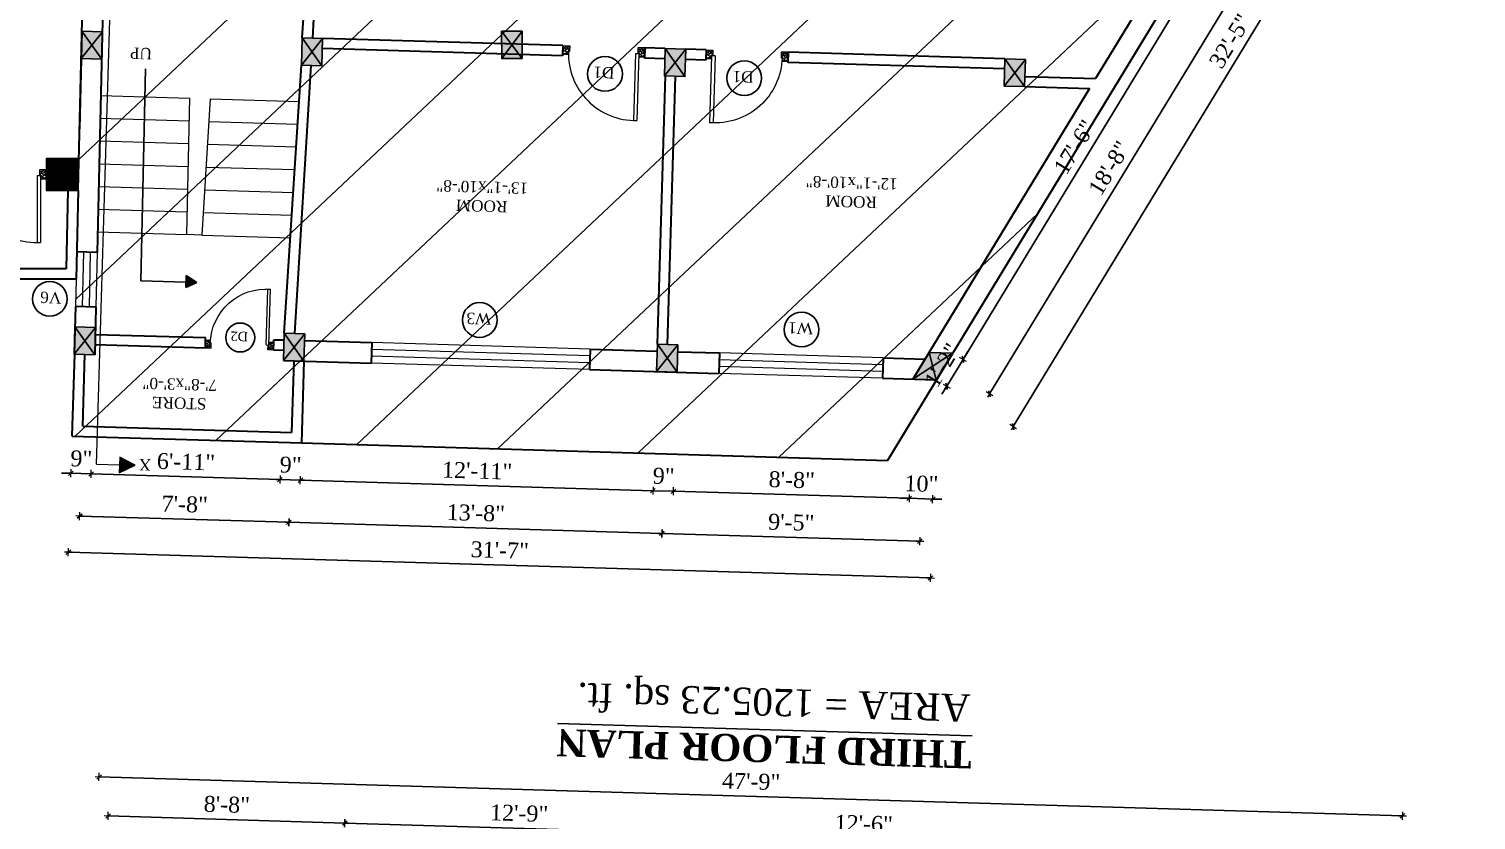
# Model space of a CAD drawing. Header units: inches. Extents: x 4069 to 291496, y -47643 to 12535.
# Drawn here: x 134144 to 134780, y -21472 to -21124 of the extents above; entities that cross this region are included whole.
import ezdxf

# ---------------------------------------------------------------- set-up
doc = ezdxf.new("R2010")
doc.units = ezdxf.units.IN
doc.header["$LTSCALE"] = 5
doc.header["$MEASUREMENT"] = 0
for name, color, linetype, lineweight in [('A-WALL', 7, 'Continuous', 9), ('Dimension', 7, 'Continuous', 18), ('DOOR', 62, 'Continuous', 0), ('Dw', 2, 'Continuous', 18), ('tefriş', 30, 'Continuous', 9)]:
    doc.layers.add(name, color=color, linetype=linetype, lineweight=lineweight)
doc.layers.add('dim line', color=7, linetype='Continuous', lineweight=15, true_color=0xfab2b2)
doc.layers.add('TEXT', color=6, linetype='Continuous')
doc.layers.add('WALL', color=7, linetype='Continuous')
doc.styles.add('ordinary', font='times.ttf')
doc.dimstyles.new('Copy of 96', dxfattribs={"dimtxt": 7, "dimasz": 4, "dimexe": 0.5, "dimexo": 0.5, "dimgap": 3, "dimtad": 1, "dimdec": 1, "dimzin": 11, "dimdsep": 46, "dimlunit": 4, "dimtxsty": 'ordinary', "dimblk": 'OBLIQUE', "dimcen": 0.09, "dimse1": 1, "dimse2": 1, "dimclrt": 6, "dimazin": 0, "dimtfac": 1, "dimtdec": 1, "dimtix": 1, "dimtmove": 2, "dimatfit": 3, "dimldrblk": 'leader', "dimfxl": 0.5, "dimfxlon": 1, "dimtolj": 1, "dimtzin": 0, "dimarcsym": 0})

# ---------------------------------------------------------------- blocks, each defined once
blk = doc.blocks.new('C1a')
at = {"color": 1, "ltscale": 5}
for p, q in [((18657.75, 4625.76), (18648.75, 4625.76)), ((18648.75, 4625.76), (18648.82, 4613.76)), ((18657.82, 4613.76), (18657.75, 4625.76)), ((18648.82, 4613.76), (18657.82, 4613.76))]:
    blk.add_line(p, q, dxfattribs=at)
blk = doc.blocks.new('c2a')
at = {"color": 1, "ltscale": 5}
for p, q in [((18091.63, 4625.76), (18084.82, 4613.76)), ((18101.98, 4625.76), (18091.63, 4625.76)), ((18095.17, 4613.76), (18101.98, 4625.76)), ((18084.82, 4613.76), (18095.17, 4613.76))]:
    blk.add_line(p, q, dxfattribs=at)
blk = doc.blocks.new('A$C27B36B59')
at = {"layer": 'DOOR'}
for p, q in [((0, 4), (0, 0)), ((2.5, 4), (0, 4)), ((0, 0), (3, 0)), ((2.5, 2.5), (2.5, 4)), ((3, 2.5), (2.5, 2.5)), ((3, 0), (3, 2.5))]:
    blk.add_line(p, q, dxfattribs=at)
for centre, radius, start, end in [((-1.4, -0.54), 4.75, 22.14107, 72.83803), ((1.34, 2.09), 1.64, 45.13802, 144.89476), ((2.21, 0.3), 2.49, 83.31492, 152.65798), ((0.13, 0.37), 2.05, 349.48753, 93.68048), ((1.96, -0.47), 2.01, 58.74475, 166.49498), ((-0.06, 0.32), 1.13, 343.54197, 86.94698), ((2.08, -0.4), 1.17, 38.28162, 160.15192)]:
    blk.add_arc(centre, radius, start, end, dxfattribs=at)
blk = doc.blocks.new('D2')
at = {"layer": 'DOOR'}
for p, q in [((74473.95, 24047.59), (74473.95, 24018.09)), ((74473.95, 24047.59), (74475.45, 24047.59)), ((74475.45, 24047.59), (74475.45, 24018.13))]:
    blk.add_line(p, q, dxfattribs=at)
blk.add_arc((74473.95, 24047.59), 29.5, 180, 272.9146, dxfattribs=at)
at = {"layer": 'DOOR', "xscale": -1, "rotation": 180}
blk.add_blockref('A$C27B36B59', (74441.95, 24050.09), dxfattribs=at)
at = {"layer": 'DOOR', "rotation": 180}
blk.add_blockref('A$C27B36B59', (74477.95, 24050.09), dxfattribs=at)
blk = doc.blocks.new('x-x')
at = {"ltscale": 5}
for points in [[(11364.03, -701.52), (11364.03, -694.51), (11357.15, -698.09)], [(11364.03, -1135.52), (11364.03, -1128.51), (11357.15, -1132.09)]]:
    blk.add_hatch(color=256, dxfattribs=at).paths.add_polyline_path(points)
for p, q in [((11364.03, -694.51), (11357.15, -698.09)), ((11357.15, -698.09), (11364.03, -701.52)), ((11364.03, -701.52), (11364.03, -694.51)), ((11374.13, -698.09), (11364.03, -698.09)), ((11374.13, -698.09), (11374.13, -1132.09)), ((11364.03, -1128.51), (11357.15, -1132.09)), ((11364.03, -1135.52), (11364.03, -1128.51)), ((11357.15, -1132.09), (11364.03, -1135.52)), ((11374.13, -1132.09), (11364.03, -1132.09))]:
    blk.add_line(p, q, dxfattribs=at)
at = {"layer": 'A-WALL', "color": 1, "ltscale": 5}
blk.add_line((11374.13, -1120.09), (11374.13, -1132.09), dxfattribs=at)
at = {"layer": 'TEXT', "style": 'ordinary'}
for p in [(11350.08, -700.97), (11350.08, -1134.1)]:
    blk.add_text('X', height=5, dxfattribs=at).set_placement(p)
blk = doc.blocks.new('oblique')
at = {"color": 0, "lineweight": -2}
blk.add_line((0.25, 0.25), (-0.25, -0.25), dxfattribs=at)
at = {"layer": 'dim line', "lineweight": 9}
for p, q in [((-0.4375, 0), (0.4375, 0)), ((0, 0.4375), (0, -0.4375))]:
    blk.add_line(p, q, dxfattribs=at)
blk = doc.blocks.new('*D3580')
at = {"layer": 'A-WALL', "color": 0, "lineweight": -2, "ltscale": 50, "transparency": 16777216}
blk.add_line((134664.26, -21089.83), (134554.93, -21269.65), dxfattribs=at)
at = {"layer": 'Defpoints', "color": 0, "ltscale": 50, "transparency": 16777216}
for p in [(134659.69, -21087.05), (134550.37, -21266.87), (134554.93, -21269.65)]:
    blk.add_point(p, dxfattribs=at)
at = {"layer": 'A-WALL', "color": 0, "lineweight": -2, "ltscale": 50, "transparency": 16777216, "xscale": 4, "yscale": 4, "zscale": 4}
for p, rotation in [((134664.26, -21089.83), 58.70147092371825), ((134554.93, -21269.65), 238.7014709237183)]:
    blk.add_blockref('oblique', p, dxfattribs=dict(at, rotation=rotation))
at = {"layer": 'A-WALL', "color": 6, "ltscale": 50, "transparency": 16777216, "insert": (134603.98, -21176.32), "char_height": 7, "attachment_point": 5, "rotation": 58.70147, "style": 'ordinary'}
blk.add_mtext('\\A1;17\'-6"', dxfattribs=at)
blk = doc.blocks.new('_OBLIQUE')
at = {"color": 0, "linetype": 'ByBlock'}
blk.add_line((-0.5, -0.5), (0.5, 0.5), dxfattribs=at)
blk = doc.blocks.new('leader')
at = {"layer": 'Dimension'}
for p, q in [((0, -4.33), (0, 4.33)), ((-4.42, 0), (4.42, 0))]:
    blk.add_line(p, q, dxfattribs=at)
blk = doc.blocks.new('*D3581')
at = {"layer": 'A-WALL', "color": 0, "lineweight": -2, "ltscale": 50, "transparency": 16777216}
for p, q in [((134554.93, -21269.65), (134547.76, -21281.44)), ((134554.93, -21269.65), (134557.01, -21266.23)), ((134547.76, -21281.44), (134545.69, -21284.86))]:
    blk.add_line(p, q, dxfattribs=at)
at = {"layer": 'Defpoints', "color": 0, "ltscale": 50, "transparency": 16777216}
for p in [(134550.37, -21266.87), (134543.2, -21278.66), (134547.76, -21281.44)]:
    blk.add_point(p, dxfattribs=at)
at = {"layer": 'A-WALL', "color": 0, "lineweight": -2, "ltscale": 50, "transparency": 16777216, "xscale": 4, "yscale": 4, "zscale": 4}
for p, rotation in [((134554.93, -21269.65), 238.7014709237183), ((134547.76, -21281.44), 58.70147092371821)]:
    blk.add_blockref('oblique', p, dxfattribs=dict(at, rotation=rotation))
at = {"layer": 'A-WALL', "color": 6, "ltscale": 50, "transparency": 16777216, "insert": (134545.79, -21272.17), "char_height": 7, "attachment_point": 5, "rotation": 58.70147, "style": 'ordinary'}
blk.add_mtext('\\A1;1\'-2"', dxfattribs=at)
blk = doc.blocks.new('*D3582')
at = {"layer": 'A-WALL', "color": 0, "lineweight": -2, "ltscale": 50, "transparency": 16777216}
blk.add_line((134566.57, -21284.79), (134683.06, -21093.19), dxfattribs=at)
at = {"layer": 'Defpoints', "color": 0, "ltscale": 50, "transparency": 16777216}
for p in [(134663.28, -21081.16), (134683.06, -21093.19), (134546.78, -21272.77)]:
    blk.add_point(p, dxfattribs=at)
at = {"layer": 'A-WALL', "color": 0, "lineweight": -2, "ltscale": 50, "transparency": 16777216, "xscale": 4, "yscale": 4, "zscale": 4}
for p, rotation in [((134683.06, -21093.19), 58.70147092239514), ((134566.57, -21284.79), 238.7014709223951)]:
    blk.add_blockref('oblique', p, dxfattribs=dict(at, rotation=rotation))
at = {"layer": 'A-WALL', "color": 6, "ltscale": 50, "transparency": 16777216, "insert": (134619.21, -21185.58), "char_height": 7, "attachment_point": 5, "rotation": 58.70147, "style": 'ordinary'}
blk.add_mtext('\\A1;18\'-8"', dxfattribs=at)
blk = doc.blocks.new('*D3584')
at = {"layer": 'A-WALL', "color": 0, "lineweight": -2, "ltscale": 50, "transparency": 16777216}
blk.add_line((134778.9, -20967.08), (134576.97, -21299.2), dxfattribs=at)
at = {"layer": 'Defpoints', "color": 0, "ltscale": 50, "transparency": 16777216}
for p in [(134745.12, -20946.54), (134543.2, -21278.66), (134576.97, -21299.2)]:
    blk.add_point(p, dxfattribs=at)
at = {"layer": 'A-WALL', "color": 0, "lineweight": -2, "ltscale": 50, "transparency": 16777216, "xscale": 4, "yscale": 4, "zscale": 4}
for p, rotation in [((134778.9, -20967.08), 58.70147092240074), ((134576.97, -21299.2), 238.7014709224007)]:
    blk.add_blockref('oblique', p, dxfattribs=dict(at, rotation=rotation))
at = {"layer": 'A-WALL', "color": 6, "ltscale": 50, "transparency": 16777216, "insert": (134672.33, -21129.73), "char_height": 7, "attachment_point": 5, "rotation": 58.70147, "style": 'ordinary'}
blk.add_mtext('\\A1;32\'-5"', dxfattribs=at)
blk = doc.blocks.new('*D3585')
at = {"layer": 'A-WALL', "color": 0, "lineweight": -2, "ltscale": 50, "transparency": 16777216}
for p, q in [((134531.29, -21330.7), (134527.29, -21330.58)), ((134541.64, -21331.01), (134531.29, -21330.7)), ((134541.64, -21331.01), (134545.63, -21331.13))]:
    blk.add_line(p, q, dxfattribs=at)
at = {"layer": 'Defpoints', "color": 0, "ltscale": 50, "transparency": 16777216}
for p in [(134532.85, -21278.35), (134543.2, -21278.66), (134531.29, -21330.7)]:
    blk.add_point(p, dxfattribs=at)
at = {"layer": 'A-WALL', "color": 0, "lineweight": -2, "ltscale": 50, "transparency": 16777216, "xscale": 4, "yscale": 4, "zscale": 4}
for p, rotation in [((134531.29, -21330.7), 358.2899854281703), ((134541.64, -21331.01), 178.2899854281703)]:
    blk.add_blockref('oblique', p, dxfattribs=dict(at, rotation=rotation))
at = {"layer": 'A-WALL', "color": 6, "ltscale": 50, "transparency": 16777216, "insert": (134536.66, -21324.3), "char_height": 7, "attachment_point": 5, "rotation": 358.28999, "style": 'ordinary'}
blk.add_mtext('\\A1;10"', dxfattribs=at)
blk = doc.blocks.new('*D3586')
at = {"layer": 'A-WALL', "color": 0, "lineweight": -2, "ltscale": 50, "transparency": 16777216}
blk.add_line((134531.29, -21330.7), (134427.69, -21327.61), dxfattribs=at)
at = {"layer": 'Defpoints', "color": 0, "ltscale": 50, "transparency": 16777216}
for p in [(134429.25, -21275.26), (134532.85, -21278.35), (134427.69, -21327.61)]:
    blk.add_point(p, dxfattribs=at)
at = {"layer": 'A-WALL', "color": 0, "lineweight": -2, "ltscale": 50, "transparency": 16777216, "xscale": 4, "yscale": 4, "zscale": 4}
for p, rotation in [((134427.69, -21327.61), 178.289985428096), ((134531.29, -21330.7), 358.289985428096)]:
    blk.add_blockref('oblique', p, dxfattribs=dict(at, rotation=rotation))
at = {"layer": 'A-WALL', "color": 6, "ltscale": 50, "transparency": 16777216, "insert": (134479.68, -21322.6), "char_height": 7, "attachment_point": 5, "rotation": 358.28999, "style": 'ordinary'}
blk.add_mtext('\\A1;8\'-8"', dxfattribs=at)
blk = doc.blocks.new('*D3587')
at = {"layer": 'A-WALL', "color": 0, "lineweight": -2, "ltscale": 50, "transparency": 16777216}
for p, q in [((134418.69, -21327.34), (134414.69, -21327.22)), ((134427.69, -21327.61), (134418.69, -21327.34)), ((134427.69, -21327.61), (134431.69, -21327.73))]:
    blk.add_line(p, q, dxfattribs=at)
at = {"layer": 'Defpoints', "color": 0, "ltscale": 50, "transparency": 16777216}
for p in [(134420.25, -21274.99), (134429.25, -21275.26), (134418.69, -21327.34)]:
    blk.add_point(p, dxfattribs=at)
at = {"layer": 'A-WALL', "color": 0, "lineweight": -2, "ltscale": 50, "transparency": 16777216, "xscale": 4, "yscale": 4, "zscale": 4}
for p, rotation in [((134418.69, -21327.34), 358.289985428096), ((134427.69, -21327.61), 178.289985428096)]:
    blk.add_blockref('oblique', p, dxfattribs=dict(at, rotation=rotation))
at = {"layer": 'A-WALL', "color": 6, "ltscale": 50, "transparency": 16777216, "insert": (134423.39, -21320.91), "char_height": 7, "attachment_point": 5, "rotation": 358.28999, "style": 'ordinary'}
blk.add_mtext('\\A1;9"', dxfattribs=at)
blk = doc.blocks.new('*D3588')
at = {"layer": 'A-WALL', "color": 0, "lineweight": -2, "ltscale": 50, "transparency": 16777216}
blk.add_line((134418.69, -21327.34), (134263.76, -21322.72), dxfattribs=at)
at = {"layer": 'Defpoints', "color": 0, "ltscale": 50, "transparency": 16777216}
for p in [(134265.32, -21270.37), (134420.25, -21274.99), (134263.76, -21322.72)]:
    blk.add_point(p, dxfattribs=at)
at = {"layer": 'A-WALL', "color": 0, "lineweight": -2, "ltscale": 50, "transparency": 16777216, "xscale": 4, "yscale": 4, "zscale": 4}
for p, rotation in [((134263.76, -21322.72), 178.289985428096), ((134418.69, -21327.34), 358.289985428096)]:
    blk.add_blockref('oblique', p, dxfattribs=dict(at, rotation=rotation))
at = {"layer": 'A-WALL', "color": 6, "ltscale": 50, "transparency": 16777216, "insert": (134341.42, -21318.53), "char_height": 7, "attachment_point": 5, "rotation": 358.28999, "style": 'ordinary'}
blk.add_mtext('\\A1;12\'-11"', dxfattribs=at)
blk = doc.blocks.new('*D3589')
at = {"layer": 'A-WALL', "color": 0, "lineweight": -2, "ltscale": 50, "transparency": 16777216}
for p, q in [((134254.76, -21322.45), (134250.77, -21322.33)), ((134263.76, -21322.72), (134254.76, -21322.45)), ((134263.76, -21322.72), (134267.76, -21322.84))]:
    blk.add_line(p, q, dxfattribs=at)
at = {"layer": 'Defpoints', "color": 0, "ltscale": 50, "transparency": 16777216}
for p in [(134256.33, -21270.1), (134265.32, -21270.37), (134254.76, -21322.45)]:
    blk.add_point(p, dxfattribs=at)
at = {"layer": 'A-WALL', "color": 0, "lineweight": -2, "ltscale": 50, "transparency": 16777216, "xscale": 4, "yscale": 4, "zscale": 4}
for p, rotation in [((134254.76, -21322.45), 358.289985428096), ((134263.76, -21322.72), 178.289985428096)]:
    blk.add_blockref('oblique', p, dxfattribs=dict(at, rotation=rotation))
at = {"layer": 'A-WALL', "color": 6, "ltscale": 50, "transparency": 16777216, "insert": (134259.46, -21316.01), "char_height": 7, "attachment_point": 5, "rotation": 358.28999, "style": 'ordinary'}
blk.add_mtext('\\A1;9"', dxfattribs=at)
blk = doc.blocks.new('*D3590')
at = {"layer": 'A-WALL', "color": 0, "lineweight": -2, "ltscale": 50, "transparency": 16777216}
blk.add_line((134254.76, -21322.45), (134171.8, -21319.97), dxfattribs=at)
at = {"layer": 'Defpoints', "color": 0, "ltscale": 50, "transparency": 16777216}
for p in [(134173.36, -21267.62), (134256.33, -21270.1), (134171.8, -21319.97)]:
    blk.add_point(p, dxfattribs=at)
at = {"layer": 'A-WALL', "color": 0, "lineweight": -2, "ltscale": 50, "transparency": 16777216, "xscale": 4, "yscale": 4, "zscale": 4}
for p, rotation in [((134171.8, -21319.97), 178.289985428096), ((134254.76, -21322.45), 358.289985428096)]:
    blk.add_blockref('oblique', p, dxfattribs=dict(at, rotation=rotation))
at = {"layer": 'A-WALL', "color": 6, "ltscale": 50, "transparency": 16777216, "insert": (134213.48, -21314.65), "char_height": 7, "attachment_point": 5, "rotation": 358.28999, "style": 'ordinary'}
blk.add_mtext('\\A1;6\'-11"', dxfattribs=at)
blk = doc.blocks.new('*D3591')
at = {"layer": 'A-WALL', "color": 0, "lineweight": -2, "ltscale": 50, "transparency": 16777216}
for p, q in [((134162.81, -21319.7), (134158.81, -21319.58)), ((134171.8, -21319.97), (134162.81, -21319.7)), ((134171.8, -21319.97), (134175.8, -21320.09))]:
    blk.add_line(p, q, dxfattribs=at)
at = {"layer": 'Defpoints', "color": 0, "ltscale": 50, "transparency": 16777216}
for p in [(134164.37, -21267.35), (134173.36, -21267.62), (134162.81, -21319.7)]:
    blk.add_point(p, dxfattribs=at)
at = {"layer": 'A-WALL', "color": 0, "lineweight": -2, "ltscale": 50, "transparency": 16777216, "xscale": 4, "yscale": 4, "zscale": 4}
for p, rotation in [((134162.81, -21319.7), 358.289985428096), ((134171.8, -21319.97), 178.289985428096)]:
    blk.add_blockref('oblique', p, dxfattribs=dict(at, rotation=rotation))
at = {"layer": 'A-WALL', "color": 6, "ltscale": 50, "transparency": 16777216, "insert": (134167.5, -21313.27), "char_height": 7, "attachment_point": 5, "rotation": 358.28999, "style": 'ordinary'}
blk.add_mtext('\\A1;9"', dxfattribs=at)
blk = doc.blocks.new('*D3592')
at = {"layer": 'A-WALL', "color": 0, "lineweight": -2, "ltscale": 50, "transparency": 16777216}
blk.add_line((134166.75, -21338.51), (134258.7, -21341.25), dxfattribs=at)
at = {"layer": 'Defpoints', "color": 0, "ltscale": 50, "transparency": 16777216}
for p in [(134168.87, -21267.49), (134260.83, -21270.23), (134258.7, -21341.25)]:
    blk.add_point(p, dxfattribs=at)
at = {"layer": 'A-WALL', "color": 0, "lineweight": -2, "ltscale": 50, "transparency": 16777216, "xscale": 4, "yscale": 4, "zscale": 4}
for p, rotation in [((134166.75, -21338.51), 178.2899854281298), ((134258.7, -21341.25), 358.2899854281299)]:
    blk.add_blockref('oblique', p, dxfattribs=dict(at, rotation=rotation))
at = {"layer": 'A-WALL', "color": 6, "ltscale": 50, "transparency": 16777216, "insert": (134212.92, -21333.31), "char_height": 7, "attachment_point": 5, "rotation": 358.28999, "style": 'ordinary'}
blk.add_mtext('\\A1;7\'-8"', dxfattribs=at)
blk = doc.blocks.new('*D3593')
at = {"layer": 'A-WALL', "color": 0, "lineweight": -2, "ltscale": 50, "transparency": 16777216}
blk.add_line((134258.7, -21341.25), (134422.63, -21346.14), dxfattribs=at)
at = {"layer": 'Defpoints', "color": 0, "ltscale": 50, "transparency": 16777216}
for p in [(134260.83, -21270.23), (134424.75, -21275.13), (134422.63, -21346.14)]:
    blk.add_point(p, dxfattribs=at)
at = {"layer": 'A-WALL', "color": 0, "lineweight": -2, "ltscale": 50, "transparency": 16777216, "xscale": 4, "yscale": 4, "zscale": 4}
for p, rotation in [((134258.7, -21341.25), 178.289985428096), ((134422.63, -21346.14), 358.289985428096)]:
    blk.add_blockref('oblique', p, dxfattribs=dict(at, rotation=rotation))
at = {"layer": 'A-WALL', "color": 6, "ltscale": 50, "transparency": 16777216, "insert": (134340.86, -21337.14), "char_height": 7, "attachment_point": 5, "rotation": 358.28999, "style": 'ordinary'}
blk.add_mtext('\\A1;13\'-8"', dxfattribs=at)
blk = doc.blocks.new('*D3594')
at = {"layer": 'A-WALL', "color": 0, "lineweight": -2, "ltscale": 50, "transparency": 16777216}
blk.add_line((134422.63, -21346.14), (134535.91, -21349.53), dxfattribs=at)
at = {"layer": 'Defpoints', "color": 0, "ltscale": 50, "transparency": 16777216}
for p in [(134424.75, -21275.13), (134538.03, -21278.51), (134535.91, -21349.53)]:
    blk.add_point(p, dxfattribs=at)
at = {"layer": 'A-WALL', "color": 0, "lineweight": -2, "ltscale": 50, "transparency": 16777216, "xscale": 4, "yscale": 4, "zscale": 4}
for p, rotation in [((134422.63, -21346.14), 178.289985428096), ((134535.91, -21349.53), 358.289985428096)]:
    blk.add_blockref('oblique', p, dxfattribs=dict(at, rotation=rotation))
at = {"layer": 'A-WALL', "color": 6, "ltscale": 50, "transparency": 16777216, "insert": (134479.47, -21341.27), "char_height": 7, "attachment_point": 5, "rotation": 358.28999, "style": 'ordinary'}
blk.add_mtext('\\A1;9\'-5"', dxfattribs=at)
blk = doc.blocks.new('*D3595')
at = {"layer": 'A-WALL', "color": 0, "lineweight": -2, "ltscale": 50, "transparency": 16777216}
blk.add_line((134540.6, -21365.69), (134161.77, -21354.38), dxfattribs=at)
at = {"layer": 'Defpoints', "color": 0, "ltscale": 50, "transparency": 16777216}
for p in [(134164.37, -21267.35), (134543.2, -21278.66), (134161.77, -21354.38)]:
    blk.add_point(p, dxfattribs=at)
at = {"layer": 'A-WALL', "color": 0, "lineweight": -2, "ltscale": 50, "transparency": 16777216, "xscale": 4, "yscale": 4, "zscale": 4}
for p, rotation in [((134161.77, -21354.38), 178.289985428096), ((134540.6, -21365.69), 358.289985428096)]:
    blk.add_blockref('oblique', p, dxfattribs=dict(at, rotation=rotation))
at = {"layer": 'A-WALL', "color": 6, "ltscale": 50, "transparency": 16777216, "insert": (134351.38, -21353.47), "char_height": 7, "attachment_point": 5, "rotation": 358.28999, "style": 'ordinary'}
blk.add_mtext('\\A1;31\'-7"', dxfattribs=at)
blk = doc.blocks.new('*D3605')
at = {"layer": 'A-WALL', "color": 0, "lineweight": -2, "ltscale": 50, "transparency": 16777216}
blk.add_line((134179.26, -21470.31), (134283.21, -21473.41), dxfattribs=at)
at = {"layer": 'Defpoints', "color": 0, "ltscale": 50, "transparency": 16777216}
for p in [(134283.21, -21473.41), (134176.87, -21550.2), (134280.83, -21553.3)]:
    blk.add_point(p, dxfattribs=at)
at = {"layer": 'A-WALL', "color": 0, "lineweight": -2, "ltscale": 50, "transparency": 16777216, "xscale": 4, "yscale": 4, "zscale": 4}
for p, rotation in [((134179.26, -21470.31), 178.289985427954), ((134283.21, -21473.41), 358.289985427954)]:
    blk.add_blockref('oblique', p, dxfattribs=dict(at, rotation=rotation))
at = {"layer": 'A-WALL', "color": 6, "ltscale": 50, "transparency": 16777216, "insert": (134231.43, -21465.3), "char_height": 7, "attachment_point": 5, "rotation": 358.28999, "style": 'ordinary'}
blk.add_mtext('\\A1;8\'-8"', dxfattribs=at)
blk = doc.blocks.new('*D3606')
at = {"layer": 'A-WALL', "color": 0, "lineweight": -2, "ltscale": 50, "transparency": 16777216}
blk.add_line((134283.21, -21473.41), (134436.14, -21477.98), dxfattribs=at)
at = {"layer": 'Defpoints', "color": 0, "ltscale": 50, "transparency": 16777216}
for p in [(134436.14, -21477.98), (134280.83, -21553.3), (134433.76, -21557.87)]:
    blk.add_point(p, dxfattribs=at)
at = {"layer": 'A-WALL', "color": 0, "lineweight": -2, "ltscale": 50, "transparency": 16777216, "xscale": 4, "yscale": 4, "zscale": 4}
for p, rotation in [((134283.21, -21473.41), 178.289985428096), ((134436.14, -21477.98), 358.289985428096)]:
    blk.add_blockref('oblique', p, dxfattribs=dict(at, rotation=rotation))
at = {"layer": 'A-WALL', "color": 6, "ltscale": 50, "transparency": 16777216, "insert": (134359.88, -21469.12), "char_height": 7, "attachment_point": 5, "rotation": 358.28999, "style": 'ordinary'}
blk.add_mtext('\\A1;12\'-9"', dxfattribs=at)
blk = doc.blocks.new('*D3607')
at = {"layer": 'A-WALL', "color": 0, "lineweight": -2, "ltscale": 50, "transparency": 16777216}
blk.add_line((134436.14, -21477.98), (134586.08, -21482.45), dxfattribs=at)
at = {"layer": 'Defpoints', "color": 0, "ltscale": 50, "transparency": 16777216}
for p in [(134586.08, -21482.45), (134433.76, -21557.87), (134583.69, -21562.34)]:
    blk.add_point(p, dxfattribs=at)
at = {"layer": 'A-WALL', "color": 0, "lineweight": -2, "ltscale": 50, "transparency": 16777216, "xscale": 4, "yscale": 4, "zscale": 4}
for p, rotation in [((134436.14, -21477.98), 178.289985428096), ((134586.08, -21482.45), 358.289985428096)]:
    blk.add_blockref('oblique', p, dxfattribs=dict(at, rotation=rotation))
at = {"layer": 'A-WALL', "color": 6, "ltscale": 50, "transparency": 16777216, "insert": (134511.31, -21473.66), "char_height": 7, "attachment_point": 5, "rotation": 358.28999, "style": 'ordinary'}
blk.add_mtext('\\A1;12\'-6"', dxfattribs=at)
blk = doc.blocks.new('*D3609')
at = {"layer": 'A-WALL', "color": 0, "lineweight": -2, "ltscale": 50, "transparency": 16777216}
blk.add_line((134175.27, -21453.15), (134748.01, -21470.25), dxfattribs=at)
at = {"layer": 'Defpoints', "color": 0, "ltscale": 50, "transparency": 16777216}
for p in [(134748.01, -21470.25), (134172.38, -21550.06), (134745.12, -21567.16)]:
    blk.add_point(p, dxfattribs=at)
at = {"layer": 'A-WALL', "color": 0, "lineweight": -2, "ltscale": 50, "transparency": 16777216, "xscale": 4, "yscale": 4, "zscale": 4}
for p, rotation in [((134175.27, -21453.15), 178.289985428096), ((134748.01, -21470.25), 358.289985428096)]:
    blk.add_blockref('oblique', p, dxfattribs=dict(at, rotation=rotation))
at = {"layer": 'A-WALL', "color": 6, "ltscale": 50, "transparency": 16777216, "insert": (134461.84, -21455.14), "char_height": 7, "attachment_point": 5, "rotation": 358.28999, "style": 'ordinary'}
blk.add_mtext('\\A1;47\'-9"', dxfattribs=at)

msp = doc.modelspace()

# ---------------------------------------------------------------- hatches: boundary and pattern name
at = {"layer": 'A-WALL', "ltscale": 5}
h = msp.add_hatch(dxfattribs=at)
h.set_pattern_fill('ANSI31', color=256, angle=180)
h.set_pattern_definition([(225, (158588.15317, -19542.59523), (0.08838834765, -0.08838834765), [])])
h.paths.add_polyline_path([(134166.07515, -21181.31637), (134152.07515, -21181.31637), (134152.07515, -21195.31637), (134166.07515, -21195.31637)])
at = {"layer": 'WALL', "linetype": 'ByBlock', "ltscale": 5, "true_color": 0xf8991e}
h = msp.add_hatch(dxfattribs=at)
h.set_pattern_fill('ANSI31', color=30, scale=350, angle=178.28998543)
h.set_pattern_definition([(223.29, (142773.357, -23772.42), (29.99899, -31.8453), [])])
h.paths.add_polyline_path([(134766.62748, -20911.16713), (134521.69265, -21314.03745), (134163.4043, -21303.34102), (134173.22914, -20893.45167)])
h = msp.add_hatch(color=30, dxfattribs=at)
h.dxf.hatch_style = 1
h.paths.add_polyline_path([(134167.73233, -21125.39093), (134172.08826, -21131.52364), (134176.7285, -21125.6595)])
h.paths.add_polyline_path([(134167.73233, -21125.39093), (134167.44802, -21137.38779), (134172.08826, -21131.52364)])
h.paths.add_polyline_path([(134167.44802, -21137.38779), (134176.44418, -21137.65636), (134172.08826, -21131.52364)])
h.paths.add_polyline_path([(134172.08826, -21131.52364), (134176.44418, -21137.65636), (134176.7285, -21125.6595)])
h = msp.add_hatch(color=30, dxfattribs=at)
h.dxf.hatch_style = 1
h.paths.add_polyline_path([(134352.14086, -21125.44224), (134356.67785, -21131.44224), (134361.14103, -21125.44224)])
h.paths.add_polyline_path([(134352.14086, -21125.44224), (134352.21466, -21137.44224), (134356.67785, -21131.44224)])
h.paths.add_polyline_path([(134352.21466, -21137.44224), (134361.21484, -21137.44224), (134356.67785, -21131.44224)])
h.paths.add_polyline_path([(134356.67785, -21131.44224), (134361.21484, -21137.44224), (134361.14103, -21125.44224)])
h = msp.add_hatch(color=30, dxfattribs=at)
h.dxf.hatch_style = 1
h.paths.add_polyline_path([(134268.8379, -21134.41203), (134273.51494, -21128.54899), (134264.51895, -21128.28042)])
h.paths.add_polyline_path([(134264.51895, -21128.28042), (134264.16086, -21140.27508), (134268.8379, -21134.41203)])
h.paths.add_polyline_path([(134268.8379, -21134.41203), (134264.16086, -21140.27508), (134273.15685, -21140.54365)])
h.paths.add_polyline_path([(134273.15685, -21140.54365), (134273.51494, -21128.54899), (134268.8379, -21134.41203)])
h = msp.add_hatch(color=30, dxfattribs=at)
h.dxf.hatch_style = 1
h.paths.add_polyline_path([(134428.38031, -21139.17505), (134433.05735, -21133.31201), (134424.06136, -21133.04344)])
h.paths.add_polyline_path([(134424.06136, -21133.04344), (134423.70327, -21145.0381), (134428.38031, -21139.17505)])
h.paths.add_polyline_path([(134428.38031, -21139.17505), (134423.70327, -21145.0381), (134432.69926, -21145.30666)])
h.paths.add_polyline_path([(134432.69926, -21145.30666), (134433.05735, -21133.31201), (134428.38031, -21139.17505)])
h = msp.add_hatch(color=30, dxfattribs=at)
h.dxf.hatch_style = 1
h.paths.add_polyline_path([(134577.66515, -21143.63184), (134582.34219, -21137.76879), (134573.34619, -21137.50023)])
h.paths.add_polyline_path([(134573.34619, -21137.50023), (134572.9881, -21149.49488), (134577.66515, -21143.63184)])
h.paths.add_polyline_path([(134577.66515, -21143.63184), (134572.9881, -21149.49488), (134581.9841, -21149.76345)])
h.paths.add_polyline_path([(134581.9841, -21149.76345), (134582.34219, -21137.76879), (134577.66515, -21143.63184)])
at = {"layer": 'WALL', "linetype": 'ByBlock', "ltscale": 5}
msp.add_hatch(color=2, dxfattribs=at).paths.add_polyline_path([(134218.30132, -21235.78409), (134213.37064, -21238.04054), (134213.52725, -21232.79463)])
at = {"layer": 'WALL', "linetype": 'ByBlock', "ltscale": 5, "true_color": 0xf8991e}
h = msp.add_hatch(color=30, dxfattribs=at)
h.dxf.hatch_style = 1
h.paths.add_polyline_path([(134164.65223, -21255.35689), (134169.00815, -21261.48961), (134173.64839, -21255.62547)])
h.paths.add_polyline_path([(134164.65223, -21255.35689), (134164.36791, -21267.35375), (134169.00815, -21261.48961)])
h.paths.add_polyline_path([(134164.36791, -21267.35375), (134173.36407, -21267.62233), (134169.00815, -21261.48961)])
h.paths.add_polyline_path([(134169.00815, -21261.48961), (134173.36407, -21267.62233), (134173.64839, -21255.62547)])
h = msp.add_hatch(color=30, dxfattribs=at)
h.dxf.hatch_style = 1
h.paths.add_polyline_path([(134261.00406, -21264.23608), (134265.68111, -21258.37304), (134256.68511, -21258.10447)])
h.paths.add_polyline_path([(134256.68511, -21258.10447), (134256.32702, -21270.09912), (134261.00406, -21264.23608)])
h.paths.add_polyline_path([(134261.00406, -21264.23608), (134256.32702, -21270.09912), (134265.32301, -21270.36769)])
h.paths.add_polyline_path([(134265.32301, -21270.36769), (134265.68111, -21258.37304), (134261.00406, -21264.23608)])
h = msp.add_hatch(color=30, dxfattribs=at)
h.dxf.hatch_style = 1
h.paths.add_polyline_path([(134424.93103, -21269.13), (134429.60807, -21263.26695), (134420.61208, -21262.99838)])
h.paths.add_polyline_path([(134420.61208, -21262.99838), (134420.25399, -21274.99304), (134424.93103, -21269.13)])
h.paths.add_polyline_path([(134424.93103, -21269.13), (134420.25399, -21274.99304), (134429.24998, -21275.26161)])
h.paths.add_polyline_path([(134429.24998, -21275.26161), (134429.60807, -21263.26695), (134424.93103, -21269.13)])
h = msp.add_hatch(color=30, dxfattribs=at)
h.dxf.hatch_style = 1
h.paths.add_polyline_path([(134541.61101, -21272.61339), (134540.0229, -21266.5633), (134532.85408, -21278.35463)])
h.paths.add_polyline_path([(134541.61101, -21272.61339), (134532.85408, -21278.35463), (134543.19912, -21278.66347)])
h.paths.add_polyline_path([(134543.19912, -21278.66347), (134550.36795, -21266.87215), (134541.61101, -21272.61339)])
h.paths.add_polyline_path([(134541.61101, -21272.61339), (134550.36795, -21266.87215), (134540.0229, -21266.5633)])

# ---------------------------------------------------------------- linework, layer by layer
at = {"color": 1, "ltscale": 5}
for p, q in [((134176.7285, -21125.6595), (134167.44802, -21137.38779)), ((134167.73233, -21125.39093), (134176.44418, -21137.65636)), ((134352.14086, -21125.44224), (134361.21484, -21137.44224)), ((134361.14103, -21125.44224), (134352.21466, -21137.44224)), ((134273.51494, -21128.54899), (134264.16086, -21140.27508)), ((134264.51895, -21128.28042), (134273.15685, -21140.54365)), ((134433.05735, -21133.31201), (134423.70327, -21145.0381)), ((134424.06136, -21133.04344), (134432.69926, -21145.30666)), ((134582.34219, -21137.76879), (134572.9881, -21149.49488)), ((134573.34619, -21137.50023), (134581.9841, -21149.76345)), ((134259.64438, -21206.16972), (134259.97879, -21206.19094)), ((134173.64839, -21255.62547), (134164.36791, -21267.35375)), ((134164.65223, -21255.35689), (134173.36407, -21267.62233)), ((134265.68111, -21258.37304), (134256.32702, -21270.09912)), ((134256.68511, -21258.10447), (134265.32301, -21270.36769)), ((134429.60807, -21263.26695), (134420.25399, -21274.99304)), ((134420.61208, -21262.99838), (134429.24998, -21275.26161)), ((134550.36795, -21266.87215), (134532.85408, -21278.35463)), ((134543.19912, -21278.66347), (134540.0229, -21266.5633))]:
    msp.add_line(p, q, dxfattribs=at)
at = {"layer": 'A-WALL', "lineweight": 30}
for p, q in [((134766.62748, -20911.16713), (134521.69265, -21314.03745)), ((134734.77596, -20946.23226), (134613.20465, -21146.19351)), ((134166.07515, -21195.31637), (134167.9927, -21114.4048)), ((134176.99523, -21114.4048), (134174.43026, -21222.63411)), ((134167.73233, -21125.39093), (134166.7135, -21168.38081)), ((134264.51895, -21128.28042), (134265.0897, -21119.79367)), ((134269.19946, -21128.42015), (134269.71167, -21119.93166)), ((134379.0814, -21131.7006), (134273.51494, -21128.54899)), ((134379.0814, -21131.7006), (134378.94712, -21136.19859)), ((134378.94712, -21136.19859), (134273.38066, -21133.04699)), ((134415.06537, -21132.77487), (134414.93109, -21137.27287)), ((134423.92708, -21137.54144), (134414.93109, -21137.27287)), ((134424.06136, -21133.04344), (134415.06537, -21132.77487)), ((134441.91906, -21138.07857), (134432.92307, -21137.81)), ((134442.05335, -21133.58058), (134433.05735, -21133.31201)), ((134442.05335, -21133.58058), (134441.91906, -21138.07857)), ((134478.03731, -21134.65485), (134477.90303, -21139.15285)), ((134573.34619, -21137.50023), (134478.03731, -21134.65485)), ((134256.68511, -21258.10447), (134264.16086, -21140.27508)), ((134261.36563, -21258.2442), (134268.47634, -21140.40391)), ((134573.21191, -21141.99822), (134477.90303, -21139.15285)), ((134420.61208, -21262.99838), (134424.13331, -21145.05093)), ((134425.11007, -21263.13267), (134428.63131, -21145.18522)), ((134610.51634, -21150.61526), (134532.85408, -21278.35463)), ((134581.9841, -21149.76345), (134610.51634, -21150.61526)), ((134582.11838, -21145.26545), (134613.20465, -21146.19351)), ((134152.07515, -21195.31637), (134166.07515, -21195.31637)), ((134161.57388, -21195.31637), (134160.75626, -21229.81637)), ((134166.07515, -21195.31637), (134165.15087, -21234.31637)), ((134165.64856, -21213.31637), (134165.4341, -21222.36553)), ((134174.43026, -21222.63411), (134165.4341, -21222.36553)), ((134160.75626, -21229.81637), (134079.68888, -21229.81637)), ((134165.15087, -21234.31637), (134084.18888, -21234.31637)), ((134164.86546, -21246.35925), (134164.36791, -21267.35375)), ((134173.86163, -21246.62782), (134164.86546, -21246.35925)), ((134173.86163, -21246.62782), (134173.36407, -21267.62233)), ((134173.57731, -21258.62468), (134222.11096, -21260.07362)), ((134173.44303, -21263.12268), (134221.97667, -21264.57161)), ((134221.97667, -21264.57161), (134222.11096, -21260.07362)), ((134251.96331, -21265.46684), (134252.0976, -21260.96885)), ((134251.96331, -21265.46684), (134256.46131, -21265.60113)), ((134252.0976, -21260.96885), (134256.59559, -21261.10313)), ((134265.59158, -21261.3717), (134295.07845, -21262.25201)), ((134295.07845, -21262.25201), (134294.80988, -21271.248)), ((134391.03569, -21265.11674), (134390.76712, -21274.11273)), ((134391.03569, -21265.11674), (134420.52256, -21265.99705)), ((134163.51496, -21303.34433), (134164.58923, -21267.36036)), ((134168.14724, -21298.98062), (134169.08723, -21267.49464)), ((134256.32702, -21270.09912), (134294.80988, -21271.248)), ((134260.82502, -21270.23341), (134259.88503, -21301.71938)), ((134265.32301, -21270.36769), (134264.24874, -21306.35166)), ((134429.51855, -21266.26562), (134447.89065, -21266.8141)), ((134447.89065, -21266.8141), (134447.62208, -21275.81009)), ((134519.85859, -21268.96265), (134519.59002, -21277.95864)), ((134519.85859, -21268.96265), (134538.23069, -21269.51114)), ((134390.76712, -21274.11273), (134447.62208, -21275.81009)), ((134519.59002, -21277.95864), (134543.19912, -21278.66347)), ((134163.51496, -21303.34433), (134264.24874, -21306.35166)), ((134168.14724, -21298.98062), (134259.88503, -21301.71938)), ((134264.24874, -21306.35166), (134521.69265, -21314.03745))]:
    msp.add_line(p, q, dxfattribs=at)
at = {"layer": 'A-WALL', "ltscale": 5}
msp.add_lwpolyline([(134166.07515, -21181.31637), (134152.07515, -21181.31637), (134152.07515, -21195.31637), (134166.07515, -21195.31637)], close=True, dxfattribs=at)
at = {"layer": 'Dw', "color": 3}
for p, q in [((134165.43344, -21222.3932), (134164.86481, -21246.38692)), ((134168.4326, -21222.46428), (134167.86397, -21246.458)), ((134171.43176, -21222.53536), (134170.86312, -21246.52908)), ((134174.43092, -21222.60644), (134173.86228, -21246.60015)), ((134390.94617, -21268.1154), (134294.98892, -21265.25067)), ((134391.03569, -21265.11674), (134295.07845, -21262.25201)), ((134390.76712, -21274.11273), (134294.80988, -21271.248)), ((134390.85665, -21271.11407), (134294.8994, -21268.24934)), ((134519.76907, -21271.96131), (134447.80113, -21269.81277)), ((134519.85859, -21268.96265), (134447.89065, -21266.8141)), ((134519.59002, -21277.95864), (134447.62208, -21275.81009)), ((134519.67954, -21274.95998), (134447.71161, -21272.81143))]:
    msp.add_line(p, q, dxfattribs=at)
at = {"layer": 'tefriş', "ltscale": 5}
for p, q in [((134176.06511, -21153.65149), (134215.04774, -21154.81529)), ((134215.04774, -21154.81529), (134213.62613, -21214.80034)), ((134224.16456, -21155.08822), (134220.36334, -21215.00147)), ((134224.16456, -21155.08822), (134263.14719, -21156.25202)), ((134175.82818, -21163.6485), (134214.81081, -21164.81229)), ((134223.52747, -21165.12982), (134262.5101, -21166.29362)), ((134175.59126, -21173.6455), (134214.57389, -21174.8093)), ((134222.89749, -21175.0593), (134261.88012, -21176.2231)), ((134175.35429, -21183.64439), (134214.33692, -21184.80819)), ((134222.26181, -21185.07848), (134261.24445, -21186.24228)), ((134175.11742, -21193.63951), (134214.10005, -21194.8033)), ((134221.62899, -21195.05281), (134260.61162, -21196.21661)), ((134174.88049, -21203.63651), (134213.86312, -21204.80031)), ((134220.99616, -21205.02714), (134259.97879, -21206.19094)), ((134174.6435, -21213.63654), (134213.62613, -21214.80034)), ((134220.36334, -21215.00147), (134213.62613, -21214.80034)), ((134220.36334, -21215.00147), (134259.34597, -21216.16527))]:
    msp.add_line(p, q, dxfattribs=at)
at = {"layer": 'TEXT'}
for centre, radius in [((134397.60184, -21144.17843), 7.64038), ((134458.80549, -21146.00562), 7.64038), ((134153.62071, -21243.03407), 7.64038), ((134342.56302, -21252.31579), 7.64038), ((134483.96366, -21256.5372), 7.64038), ((134237.31481, -21260.01626), 6.36673)]:
    msp.add_circle(centre, radius, dxfattribs=at)
at = {"layer": 'WALL', "color": 2, "linetype": 'ByBlock', "ltscale": 5}
for p, q in [((134195.72967, -21141.88604), (134193.64117, -21235.04788)), ((134213.37064, -21238.04054), (134213.52725, -21232.79463)), ((134213.52725, -21232.79463), (134218.30132, -21235.78409)), ((134213.44234, -21235.63902), (134193.64117, -21235.04788)), ((134218.30132, -21235.78409), (134213.37064, -21238.04054))]:
    msp.add_line(p, q, dxfattribs=at)
for points in [[(134176.44418, -21137.65636), (134176.7285, -21125.6595), (134167.73233, -21125.39093), (134167.44802, -21137.38779)], [(134361.21484, -21137.44224), (134361.14103, -21125.44224), (134352.14086, -21125.44224), (134352.21466, -21137.44224)], [(134273.51494, -21128.54899), (134264.51895, -21128.28042), (134264.16086, -21140.27508), (134273.15685, -21140.54365)], [(134433.05735, -21133.31201), (134424.06136, -21133.04344), (134423.70327, -21145.0381), (134432.69926, -21145.30666)], [(134582.34219, -21137.76879), (134573.34619, -21137.50023), (134572.9881, -21149.49488), (134581.9841, -21149.76345)], [(134173.36407, -21267.62233), (134173.64839, -21255.62547), (134164.65223, -21255.35689), (134164.36791, -21267.35375)], [(134265.68111, -21258.37304), (134256.68511, -21258.10447), (134256.32702, -21270.09912), (134265.32301, -21270.36769)], [(134429.60807, -21263.26695), (134420.61208, -21262.99838), (134420.25399, -21274.99304), (134429.24998, -21275.26161)], [(134550.36795, -21266.87215), (134540.0229, -21266.5633), (134532.85408, -21278.35463), (134543.19912, -21278.66347)]]:
    msp.add_lwpolyline(points, close=True, dxfattribs=at)

# ---------------------------------------------------------------- block references
at = {"layer": 'A-WALL', "color": 1, "rotation": 178.2899854281289}
msp.add_blockref('x-x', (145522.37123, -22352.86179), dxfattribs=at)
at = {"layer": 'WALL', "color": 2, "linetype": 'ByBlock', "ltscale": 5}
for name, p, rotation in [('C1a', (152954.92145, -17070.45357), 178.2899854281578), ('C1a', (153009.96007, -16511.68307), 180), ('C1a', (152951.84134, -17200.41954), 178.2899854281289), ('c2a', (152764.81224, -17194.83592), 178.2899854281289)]:
    msp.add_blockref(name, p, dxfattribs=dict(at, rotation=rotation))
at = {"layer": 'WALL', "color": 2, "linetype": 'ByBlock', "rotation": 358.2899854281289}
msp.add_blockref('D2', (59252.60462, -42949.6592), dxfattribs=at)
at = {"layer": 'WALL', "color": 2, "linetype": 'ByBlock', "xscale": -1, "rotation": 358.2899854281289}
msp.add_blockref('D2', (208169.15896, -47395.45113), dxfattribs=at)
at = {"layer": 'WALL', "color": 2, "linetype": 'ByBlock'}
msp.add_blockref('D2', (59674.12392, -45236.40429), dxfattribs=at)
at = {"layer": 'WALL', "color": 2, "linetype": 'ByBlock', "xscale": -0.8332999999984168, "yscale": 0.8333000000000083, "zscale": 0.8333, "rotation": 178.289985428129}
msp.add_blockref('D2', (72815.1662, 618.54989), dxfattribs=at)

# ---------------------------------------------------------------- texts
at = {"layer": 'TEXT', "style": 'ordinary'}
for s, height, rotation, p in [('UP', 5, 178.28959735, (134198.6099, -21132.81305)), ('D1', 5, 178.29037351, (134401.84145, -21141.23952)), ('D1', 5, 178.28959735, (134462.9931, -21143.06521)), ('V6', 5, 178.29037351, (134158.7429, -21240.12151)), ('W3', 5, 178.29037351, (134347.68521, -21249.40323)), ('D2', 4.1665, 178.28959735, (134240.80435, -21257.56602)), ('W1', 5, 178.29037351, (134489.08585, -21253.62464))]:
    msp.add_text(s, height=height, rotation=rotation, dxfattribs=at).set_placement(p)
at = {"layer": 'TEXT', "char_height": 5, "attachment_point": 8, "rotation": 178.28959735, "style": 'ordinary'}
for s, insert in [('ROOM\\P12\'-1"x10\'-8"', (134506.10454, -21189.44529)), ('ROOM\\P13\'-1"x10\'-8"', (134343.70571, -21191.32389)), ('STORE\\P7\'-8"x3\'-0"', (134210.81064, -21277.994))]:
    msp.add_mtext_dynamic_manual_height_columns(s, width=101.5687276, gutter_width=1720.71691, heights=[0], dxfattribs=dict(at, insert=insert))
at = {"layer": 'TEXT', "char_height": 12, "width": 219.8150831, "attachment_point": 8, "rotation": 178.28959735, "style": 'ordinary'}
for s, insert in [('AREA = 1205.23 sq. ft.', (134472.07529, -21410.4567)), ('{\\fTimes New Roman|b1|i0|c0|p18;\\LTHIRD FLOOR PLAN}', (134467.76875, -21434.57968))]:
    msp.add_mtext(s, dxfattribs=dict(at, insert=insert))

# ---------------------------------------------------------------- dimensions: what is measured, and where the dimension line sits
at = {"layer": 'A-WALL', "ltscale": 50}
for p1, p2, distance, picture, middle in [((134745.12101, -20946.54111), (134543.19912, -21278.66347), 39.52759, '*D3584', (134672.32948, -21129.72857)), ((134546.78354, -21272.76781), (134663.27693, -21081.15875), -23.15088, '*D3582', (134619.2062, -21185.58191)), ((134168.86599, -21267.48804), (134260.82502, -21270.23341), -71.04877, '*D3592', (134212.92142, -21333.31012)), ((134543.19912, -21278.66347), (134532.85408, -21278.35463), 52.37244, '*D3585', (134536.65953, -21324.30053)), ((134176.87427, -21550.19807), (134280.82796, -21553.30153), 79.92751, '*D3605', (134231.432, -21465.30024))]:
    dim = msp.add_aligned_dim(p1=p1, p2=p2, distance=distance, dimstyle='Copy of 96', override={"dimdec": 0, "dimblk": 'oblique', "dimtdec": 0, "dimarcsym": 1}, dxfattribs=at)
    dim.commit()
    dim.dimension.update_dxf_attribs({"geometry": picture, "text_midpoint": middle})
for base, p1, p2, angle, picture, middle in [((134554.93247, -21269.64726), (134659.69252, -21087.05442), (134550.36795, -21266.87215), 58.70147092, '*D3580', (134603.98032, -21176.32496)), ((134547.76365, -21281.43859), (134550.36795, -21266.87215), (134543.19912, -21278.66347), 58.70147092, '*D3581', (134545.79399, -21272.16619)), ((134162.80507, -21319.70287), (134173.36407, -21267.62233), (134164.36791, -21267.35375), 358.28998543, '*D3591', (134167.49922, -21313.26943)), ((134161.76978, -21354.38081), (134543.19912, -21278.66347), (134164.36791, -21267.35375), 178.28998543, '*D3595', (134351.38146, -21353.46794)), ((134171.80123, -21319.97144), (134256.32702, -21270.09912), (134173.36407, -21267.62233), 358.28998543, '*D3590', (134213.47848, -21314.6522)), ((134254.76418, -21322.44824), (134265.32301, -21270.36769), (134256.32702, -21270.09912), 358.28998543, '*D3589', (134259.45825, -21316.01479)), ((134422.63182, -21346.14445), (134260.82502, -21270.23341), (134424.75198, -21275.12732), 178.28998543, '*D3593', (134340.86411, -21337.13986)), ((134263.76017, -21322.71681), (134420.25399, -21274.99304), (134265.32301, -21270.36769), 358.28998543, '*D3588', (134341.41962, -21318.53238)), ((134418.69114, -21327.34216), (134429.24998, -21275.26161), (134420.25399, -21274.99304), 358.28998543, '*D3587', (134423.38521, -21320.90871)), ((134535.90644, -21349.52618), (134424.75198, -21275.12732), (134538.0266, -21278.50905), 178.28998543, '*D3594', (134479.4652, -21341.26759)), ((134427.68714, -21327.61072), (134532.85408, -21278.35463), (134429.24998, -21275.26161), 358.28998543, '*D3586', (134479.68496, -21322.5996)), ((134748.01417, -21470.25311), (134172.37619, -21550.06378), (134745.12101, -21567.16265), 178.28998543, '*D3609', (134461.83784, -21455.13594)), ((134436.14493, -21477.97528), (134280.82796, -21553.30153), (134433.75982, -21557.8672), 178.28998543, '*D3606', (134359.87508, -21469.12471)), ((134586.07813, -21482.45142), (134433.75982, -21557.8672), (134583.69302, -21562.34334), 178.28998543, '*D3607', (134511.30731, -21473.65571))]:
    dim = msp.add_linear_dim(base=base, p1=p1, p2=p2, angle=angle, dimstyle='Copy of 96', override={"dimdec": 0, "dimblk": 'oblique', "dimtdec": 0, "dimarcsym": 1}, dxfattribs=at)
    dim.commit()
    dim.dimension.update_dxf_attribs({"geometry": picture, "text_midpoint": middle})

doc.saveas('drawing.dxf')
